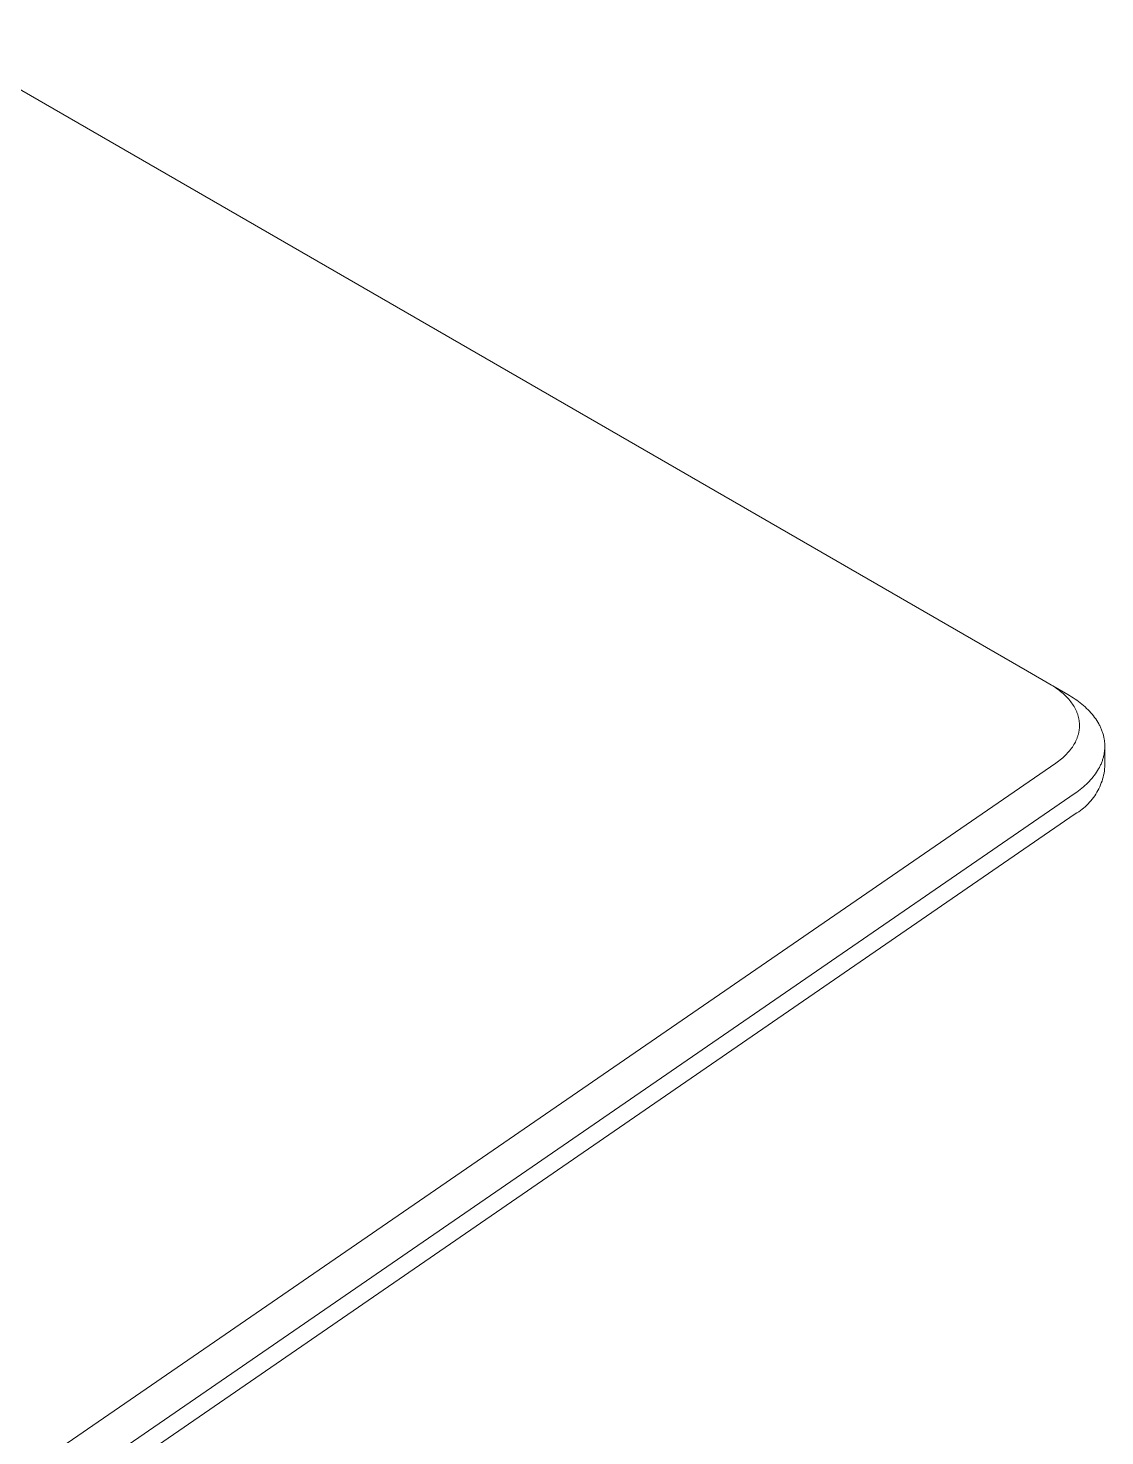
# Model space of a CAD drawing. Header units: inches. Extents: x -10 to 196, y -2 to 124.
# Drawn here: x 185.086 to 186.172, y 47.281 to 48.701 of the extents above; entities that cross this region are included whole.
import ezdxf

# ---------------------------------------------------------------- set-up
doc = ezdxf.new("R2010")
doc.units = ezdxf.units.IN
doc.layers.add('ZANO_R', color=7, linetype='Continuous', lineweight=0)

msp = doc.modelspace()

# ---------------------------------------------------------------- linework, layer by layer
at = {"layer": 'ZANO_R'}
for p, q in [((184.9705, 48.70081), (186.09386, 48.05224)), ((186.11618, 48.03935), (186.09386, 48.05224)), ((186.11779, 48.0384), (186.11618, 48.03935)), ((186.11938, 48.03742), (186.11779, 48.0384)), ((186.11938, 48.03751), (186.13426, 48.02891)), ((186.12094, 48.03641), (186.11938, 48.03742)), ((186.12249, 48.03536), (186.12094, 48.03641)), ((186.12401, 48.03428), (186.12249, 48.03536)), ((186.1255, 48.03316), (186.12401, 48.03428)), ((186.12697, 48.03201), (186.1255, 48.03316)), ((186.12841, 48.03082), (186.12697, 48.03201)), ((186.12963, 48.02977), (186.12841, 48.03082)), ((186.13082, 48.02869), (186.12963, 48.02977)), ((186.13198, 48.02757), (186.13082, 48.02869)), ((186.13311, 48.02643), (186.13198, 48.02757)), ((186.13422, 48.02526), (186.13311, 48.02643)), ((186.13529, 48.02406), (186.13422, 48.02526)), ((186.13616, 48.0278), (186.13426, 48.02891)), ((186.13803, 48.02665), (186.13616, 48.0278)), ((186.13987, 48.02546), (186.13803, 48.02665)), ((186.14168, 48.02425), (186.13987, 48.02546)), ((186.13633, 48.02283), (186.13529, 48.02406)), ((186.13733, 48.02157), (186.13633, 48.02283)), ((186.13821, 48.02039), (186.13733, 48.02157)), ((186.13906, 48.01917), (186.13821, 48.02039)), ((186.13988, 48.01794), (186.13906, 48.01917)), ((186.14065, 48.01667), (186.13988, 48.01794)), ((186.14139, 48.01539), (186.14065, 48.01667)), ((186.14208, 48.01408), (186.14139, 48.01539)), ((186.14345, 48.023), (186.14168, 48.02425)), ((186.1424, 48.01341), (186.14208, 48.01408)), ((186.14272, 48.01274), (186.1424, 48.01341)), ((186.14302, 48.01207), (186.14272, 48.01274)), ((186.14331, 48.01139), (186.14302, 48.01207)), ((186.14358, 48.01072), (186.14331, 48.01139)), ((186.14519, 48.02173), (186.14345, 48.023)), ((186.14384, 48.01004), (186.14358, 48.01072)), ((186.1469, 48.02042), (186.14519, 48.02173)), ((186.14856, 48.01908), (186.1469, 48.02042)), ((186.15018, 48.01771), (186.14856, 48.01908)), ((186.15176, 48.01631), (186.15018, 48.01771)), ((186.15329, 48.01488), (186.15176, 48.01631)), ((186.15478, 48.01343), (186.15329, 48.01488)), ((186.15621, 48.01194), (186.15478, 48.01343)), ((186.15759, 48.01043), (186.15621, 48.01194)), ((186.15892, 48.0089), (186.15759, 48.01043)), ((186.14409, 48.00936), (186.14384, 48.01004)), ((186.14432, 48.00867), (186.14409, 48.00936)), ((186.14454, 48.00798), (186.14432, 48.00867)), ((186.14475, 48.00729), (186.14454, 48.00798)), ((186.14494, 48.00659), (186.14475, 48.00729)), ((186.14512, 48.00589), (186.14494, 48.00659)), ((186.14529, 48.00518), (186.14512, 48.00589)), ((186.14544, 48.00447), (186.14529, 48.00518)), ((186.14558, 48.00376), (186.14544, 48.00447)), ((186.1457, 48.00305), (186.14558, 48.00376)), ((186.14581, 48.00233), (186.1457, 48.00305)), ((186.1459, 48.00161), (186.14581, 48.00233)), ((186.14598, 48.00089), (186.1459, 48.00161)), ((186.14604, 48.00017), (186.14598, 48.00089)), ((186.14609, 47.99946), (186.14604, 48.00017)), ((186.14605, 47.99519), (186.14609, 47.9959)), ((186.14612, 47.99875), (186.14609, 47.99946)), ((186.14609, 47.9959), (186.14612, 47.99661)), ((186.14614, 47.99804), (186.14612, 47.99875)), ((186.14612, 47.99661), (186.14614, 47.99733)), ((186.14614, 47.99733), (186.14614, 47.99804)), ((186.16019, 48.00734), (186.15892, 48.0089)), ((186.1614, 48.00575), (186.16019, 48.00734)), ((186.16256, 48.00414), (186.1614, 48.00575)), ((186.16365, 48.00252), (186.16256, 48.00414)), ((186.16467, 48.00086), (186.16365, 48.00252)), ((186.16564, 47.9992), (186.16467, 48.00086)), ((186.16609, 47.99835), (186.16564, 47.9992)), ((186.16653, 47.99751), (186.16609, 47.99835)), ((186.16696, 47.99666), (186.16653, 47.99751)), ((186.16736, 47.9958), (186.16696, 47.99666)), ((186.14197, 47.98091), (186.14259, 47.98218)), ((186.14259, 47.98218), (186.14317, 47.98348)), ((186.14317, 47.98348), (186.14345, 47.98414)), ((186.14345, 47.98414), (186.14371, 47.9848)), ((186.14371, 47.9848), (186.14396, 47.98547)), ((186.14396, 47.98547), (186.1442, 47.98614)), ((186.1442, 47.98614), (186.14442, 47.98681)), ((186.14442, 47.98681), (186.14463, 47.98749)), ((186.14463, 47.98749), (186.14483, 47.98818)), ((186.14483, 47.98818), (186.14501, 47.98886)), ((186.14501, 47.98886), (186.14519, 47.98956)), ((186.14519, 47.98956), (186.14534, 47.99025)), ((186.14534, 47.99025), (186.14549, 47.99095)), ((186.14549, 47.99095), (186.14562, 47.99165)), ((186.14562, 47.99165), (186.14573, 47.99235)), ((186.14573, 47.99235), (186.14583, 47.99306)), ((186.14583, 47.99306), (186.14592, 47.99377)), ((186.14592, 47.99377), (186.14599, 47.99448)), ((186.14599, 47.99448), (186.14605, 47.99519)), ((186.16775, 47.99494), (186.16736, 47.9958)), ((186.16812, 47.99408), (186.16775, 47.99494)), ((186.16847, 47.99322), (186.16812, 47.99408)), ((186.16881, 47.99235), (186.16847, 47.99322)), ((186.16913, 47.99148), (186.16881, 47.99235)), ((186.16943, 47.9906), (186.16913, 47.99148)), ((186.16971, 47.98972), (186.16943, 47.9906)), ((186.16997, 47.98884), (186.16971, 47.98972)), ((186.17022, 47.98796), (186.16997, 47.98884)), ((186.17044, 47.98708), (186.17022, 47.98796)), ((186.17065, 47.98619), (186.17044, 47.98708)), ((186.17084, 47.9853), (186.17065, 47.98619)), ((186.17101, 47.98441), (186.17084, 47.9853)), ((186.17116, 47.98352), (186.17101, 47.98441)), ((186.1713, 47.98262), (186.17116, 47.98352)), ((186.17141, 47.98173), (186.1713, 47.98262)), ((186.17151, 47.98083), (186.17141, 47.98173)), ((186.13056, 47.96627), (186.13185, 47.96749)), ((186.13185, 47.96749), (186.1331, 47.96875)), ((186.1331, 47.96875), (186.13416, 47.96986)), ((186.13416, 47.96986), (186.13518, 47.971)), ((186.13518, 47.971), (186.13617, 47.97217)), ((186.13617, 47.97217), (186.13713, 47.97337)), ((186.13713, 47.97337), (186.13805, 47.97459)), ((186.13805, 47.97459), (186.13894, 47.97584)), ((186.13894, 47.97584), (186.13979, 47.97711)), ((186.13979, 47.97711), (186.14059, 47.97841)), ((186.14059, 47.97841), (186.1413, 47.97965)), ((186.1413, 47.97965), (186.14197, 47.98091)), ((186.17069, 47.96744), (186.17088, 47.96832)), ((186.17088, 47.96832), (186.17104, 47.96921)), ((186.17104, 47.96921), (186.17119, 47.9701)), ((186.17119, 47.9701), (186.17132, 47.97099)), ((186.17132, 47.97099), (186.17143, 47.97188)), ((186.17143, 47.97188), (186.17152, 47.97277)), ((186.17159, 47.97994), (186.17151, 47.98083)), ((186.17152, 47.97277), (186.1716, 47.97367)), ((186.17164, 47.97904), (186.17159, 47.97994)), ((186.1716, 47.97367), (186.17165, 47.97456)), ((186.17168, 47.97815), (186.17164, 47.97904)), ((186.17165, 47.97456), (186.17169, 47.97546)), ((186.1717, 47.97725), (186.17168, 47.97815)), ((186.17169, 47.97546), (186.17171, 47.97635)), ((186.17171, 47.97635), (186.1717, 47.97725)), ((186.17171, 47.97456), (186.17171, 47.95584)), ((185.1093, 47.26273), (186.12221, 47.95964)), ((186.12221, 47.95964), (186.12366, 47.96066)), ((186.12366, 47.96066), (186.12509, 47.96172)), ((186.12509, 47.96172), (186.1265, 47.96281)), ((186.1265, 47.96281), (186.12788, 47.96393)), ((186.12788, 47.96393), (186.12923, 47.96508)), ((186.12923, 47.96508), (186.13056, 47.96627)), ((186.16437, 47.95207), (186.16534, 47.95371)), ((186.16534, 47.95371), (186.16624, 47.95537)), ((186.16624, 47.95537), (186.16667, 47.95621)), ((186.16667, 47.95621), (186.16708, 47.95705)), ((186.16708, 47.95705), (186.16748, 47.95789)), ((186.16748, 47.95789), (186.16786, 47.95874)), ((186.16786, 47.95874), (186.16822, 47.9596)), ((186.16822, 47.9596), (186.16857, 47.96046)), ((186.16857, 47.96046), (186.16889, 47.96132)), ((186.16889, 47.96132), (186.1692, 47.96218)), ((186.1692, 47.96218), (186.1695, 47.96305)), ((186.1695, 47.96305), (186.16977, 47.96392)), ((186.16977, 47.96392), (186.17003, 47.9648)), ((186.17003, 47.9648), (186.17027, 47.96567)), ((186.17027, 47.96567), (186.17049, 47.96655)), ((186.17049, 47.96655), (186.17069, 47.96744)), ((186.17124, 47.9517), (186.17151, 47.95377)), ((186.17151, 47.95377), (186.17171, 47.95584)), ((186.1531, 47.93837), (186.15456, 47.93979)), ((186.15456, 47.93979), (186.15597, 47.94124)), ((186.15597, 47.94124), (186.15733, 47.94271)), ((186.15733, 47.94271), (186.15864, 47.94421)), ((186.15864, 47.94421), (186.1599, 47.94573)), ((186.1599, 47.94573), (186.1611, 47.94728)), ((186.1611, 47.94728), (186.16225, 47.94886)), ((186.16225, 47.94886), (186.16334, 47.95045)), ((186.16334, 47.95045), (186.16437, 47.95207)), ((186.1674, 47.93766), (186.16816, 47.93961)), ((186.16816, 47.93961), (186.16884, 47.94157)), ((186.16884, 47.94157), (186.16946, 47.94356)), ((186.16946, 47.94356), (186.17002, 47.94557)), ((186.17002, 47.94557), (186.1705, 47.9476)), ((186.1705, 47.9476), (186.17091, 47.94964)), ((186.17091, 47.94964), (186.17124, 47.9517)), ((185.12817, 47.23187), (186.14179, 47.92927)), ((186.14179, 47.92927), (186.14351, 47.93048)), ((186.14351, 47.93048), (186.1452, 47.93172)), ((186.1452, 47.93172), (186.14686, 47.93299)), ((186.14686, 47.93299), (186.14848, 47.93429)), ((186.14848, 47.93429), (186.15006, 47.93562)), ((186.15006, 47.93562), (186.1516, 47.93698)), ((186.1516, 47.93698), (186.1531, 47.93837)), ((186.15903, 47.9233), (186.16029, 47.92496)), ((186.16029, 47.92496), (186.16149, 47.92667)), ((186.16149, 47.92667), (186.16263, 47.92841)), ((186.16263, 47.92841), (186.16371, 47.93019)), ((186.16371, 47.93019), (186.16473, 47.93201)), ((186.16473, 47.93201), (186.16569, 47.93386)), ((186.16569, 47.93386), (186.16658, 47.93575)), ((186.16658, 47.93575), (186.1674, 47.93766)), ((186.14533, 47.9106), (186.14704, 47.91179)), ((186.14704, 47.91179), (186.14871, 47.91304)), ((186.14871, 47.91304), (186.15033, 47.91435)), ((186.15033, 47.91435), (186.15191, 47.91571)), ((186.15191, 47.91571), (186.15344, 47.91713)), ((186.15344, 47.91713), (186.15491, 47.9186)), ((186.15491, 47.9186), (186.15634, 47.92012)), ((186.15634, 47.92012), (186.15771, 47.92169)), ((186.15771, 47.92169), (186.15903, 47.9233)), ((185.12817, 47.21099), (186.14179, 47.9084)), ((186.14179, 47.9084), (186.14358, 47.90947)), ((186.14358, 47.90947), (186.14533, 47.9106))]:
    msp.add_line(p, q, dxfattribs=at)

doc.saveas('drawing.dxf')
